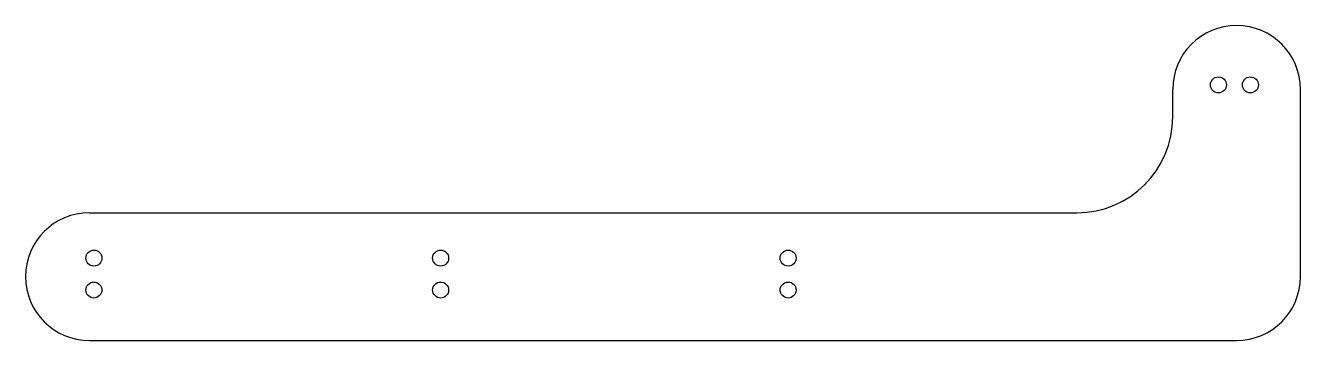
# Model space of a CAD drawing. Header units: millimetres. Extents: x 64 to 463, y -8 to 91.
import ezdxf

# ---------------------------------------------------------------- set-up
doc = ezdxf.new("R2010")
doc.units = ezdxf.units.MM

msp = doc.modelspace()

# ---------------------------------------------------------------- linework, layer by layer
at = {"color": 7, "linetype": 'Continuous', "lineweight": 25}
for p, q in [((422.81, 62.27), (422.81, 70.9)), ((462.81, 12.27), (462.81, 70.9)), ((83.71, 32.27), (392.81, 32.27)), ((83.71, -7.73), (442.81, -7.73))]:
    msp.add_line(p, q, dxfattribs=at)
for centre in [(437.12, 72.3), (447.12, 72.29), (85.13, 18.08), (193.66, 18.08), (302.43, 18.08), (85.11, 8.08), (193.66, 8.08), (302.43, 8.08)]:
    msp.add_circle(centre, 2.5, dxfattribs=at)
for centre, radius, start, end in [((442.81, 70.9), 20, 0, 180), ((392.81, 62.27), 30, 270, 0), ((83.71, 12.27), 20, 90, 270), ((442.81, 12.27), 20, 270, 0)]:
    msp.add_arc(centre, radius, start, end, dxfattribs=at)

doc.saveas('drawing.dxf')
